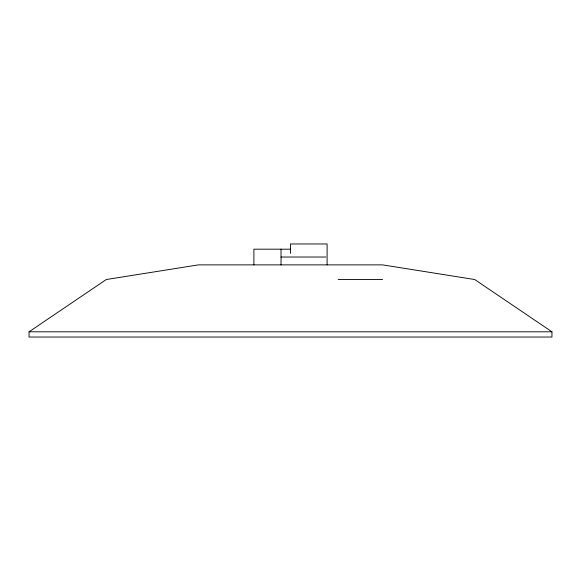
<?xml version="1.0" encoding="UTF-8"?>
<svg xmlns="http://www.w3.org/2000/svg" width="581" height="581" viewBox="0 0 581 581"><rect width="100%" height="100%" fill="white"/><g stroke="black" fill="none" stroke-linecap="round" stroke-linejoin="round"><path stroke-width="0.87" d="M29.05 331.809L106.301 279.519L198.397 264.878L382.603 264.878L474.699 279.519L551.95 331.809L551.95 337.038L29.05 337.038L29.05 331.809L551.95 331.809M290.5 249.191L253.897 249.191L253.897 264.878M281.03 257.034L325.854 257.034M338.171 279.519L382.603 279.519M327.103 264.878L327.103 243.962L290.5 243.962L290.5 253.374M281.03 249.191L281.03 264.878"/></g></svg>
